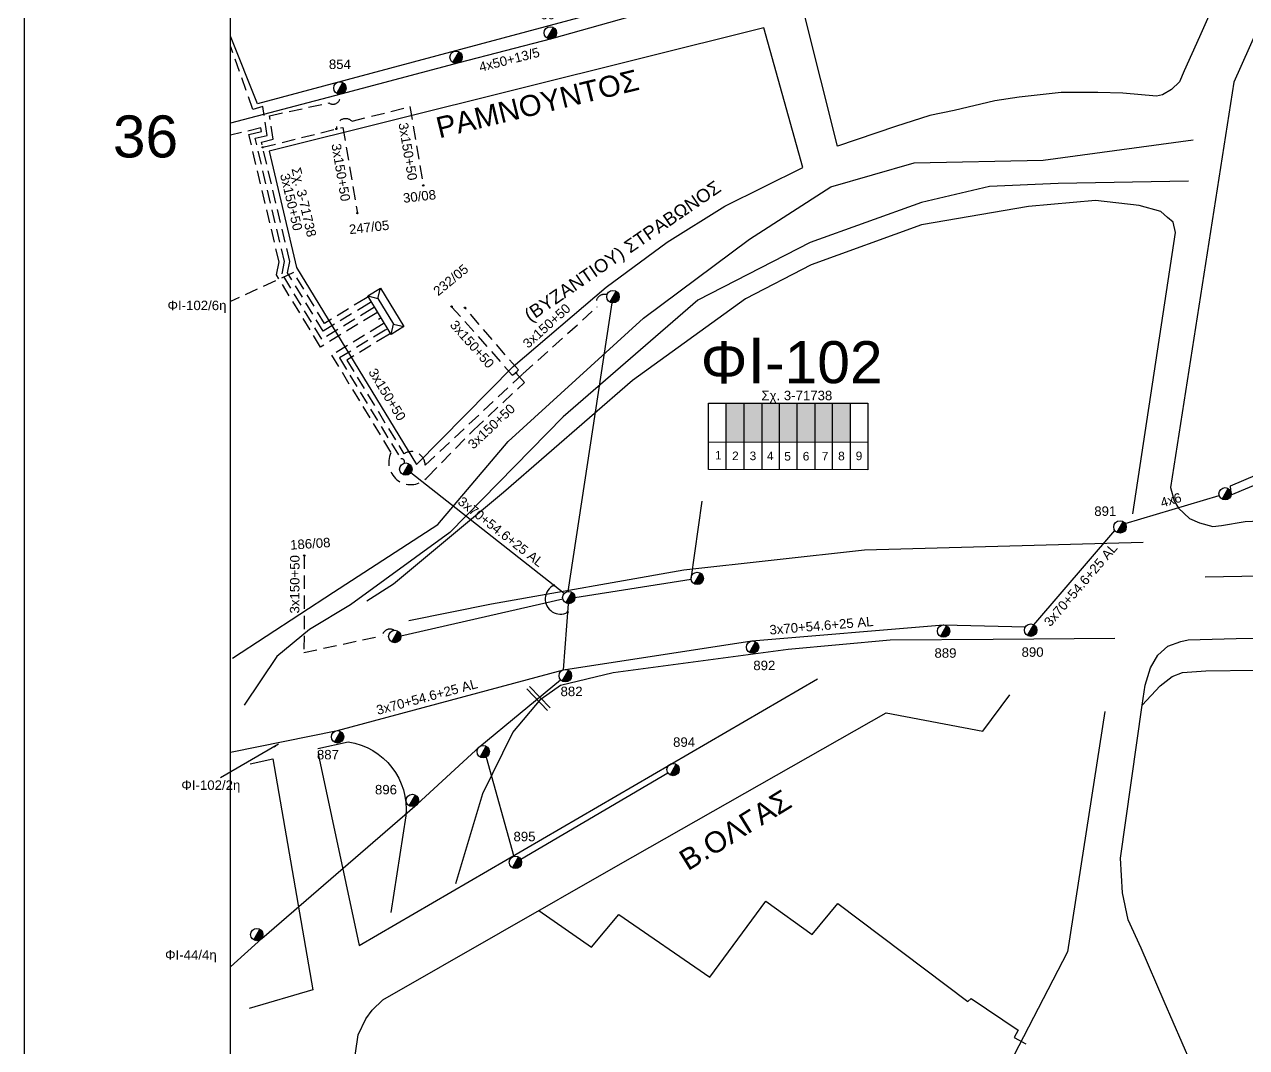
# Model space of a CAD drawing. Header units: millimetres. Extents: x 7477 to 9676, y 1828 to 2857.
# Drawn here: x 7476.7 to 7709.5, y 2018.1 to 2212.9 of the extents above; entities that cross this region are included whole.
import ezdxf
from ezdxf.enums import TextEntityAlignment as Align

# ---------------------------------------------------------------- set-up
doc = ezdxf.new("R2010")
doc.units = ezdxf.units.MM
doc.linetypes.add('DASHED', pattern=[19.05, 12.7, -6.35])
for name, color, linetype, lineweight in [('2x6', 7, 'SYN_LINE', 30), ('3x150+50', 7, 'Continuous', 30), ('3x70+54.6+25 AL', 7, 'SYN_LINE', 30), ('4x50+13_5', 7, 'Continuous', 30), ('4x6', 7, 'SYN_LINE', 30), ('text διευθύνσεων', 250, 'Continuous', 30), ('Υπόβαθρο ΔΕΗ', 7, 'Continuous', 30)]:
    doc.layers.add(name, color=color, linetype=linetype, lineweight=lineweight)
for name, color, linetype in [('Pillar OTE', 7, 'Continuous'), ('TEXT ΚΑΛΩΔΙΩΝ', 7, 'Continuous'), ('Άγνωστα', 7, 'Continuous'), ('ΑΓΝΩΣΤΟ ΕΝΑΕΡΙΟ ΚΑΛΩΔΙΟ', 7, 'Continuous'), ('Επιγραφές - Σχήματα', 7, 'Continuous'), ('Καλώδια ΧΤ   3x150AL+50CU', 7, 'DASHED'), ('Στύλος ΦΜ', 7, 'Continuous'), ('Στύλος ΦΜ @ 1', 7, 'Continuous'), ('Συνδέσεις', 7, 'Continuous'), ('Τομή', 7, 'Continuous'), ('Υποσταθμός πόλεως', 7, 'Continuous')]:
    doc.layers.add(name, color=color, linetype=linetype)
doc.styles.add('arial', font='ARIAL.TTF')
doc.styles.get("Standard").update_dxf_attribs({"font": 'ARIAL.TTF'})
doc.linetypes.add('PRANES_1r', pattern='A,0.5,[137,SPECLINE.shx,S=1,R=180,X=0,Y=0],0.5', length=1)
doc.linetypes.add('SYN_LINE', pattern='A,0.5,-0.0001,["/\\/\\/\\/",Standard,S=0.1,R=0,X=0,Y=-0.05],-0.25', length=0.7501)
doc.dimstyles.new('ISO-25', dxfattribs={"dimtxt": 2.5, "dimasz": 2.5, "dimexe": 1.25, "dimexo": 0.625, "dimtad": 1, "dimtxsty": 'Standard', "dimcen": 2.5, "dimadec": 0, "dimazin": 0, "dimtfac": 1, "dimtmove": 0, "dimatfit": 3, "dimfxl": 1, "dimarcsym": 0})

# ---------------------------------------------------------------- blocks, each defined once
blk = doc.blocks.new('ΥΠΑΡΧΩΝ ΤΣΙΜΕΝΤΕΝΙΟΣ ΣΤΥΛΟΣ')
at = {"layer": 'Στύλος ΦΜ'}
blk.add_hatch(color=7, dxfattribs=at).paths.add_polyline_path([(-1.29, -2.28, 0.574793), (2.62, 0, 0.268822), (1.3, 2.27)])
at = {"layer": 'Στύλος ΦΜ', "color": 7}
blk.add_line((-1.29, -2.28), (1.3, 2.27), dxfattribs=at)
blk.add_circle((0, 0), 2.62, dxfattribs=at)
at = {"layer": 'Στύλος ΦΜ', "flags": 4}
for tag, p in [('ΑΡΙΘΜΟΣ', (-4.68, 8.05)), ('ΤΥΠΟΣ', (-4.91, 3.03))]:
    blk.add_attdef(tag, p, '', height=4, dxfattribs=at)
blk = doc.blocks.new('ΥΠΟΣΤΑΘΜΟΣ ΠΟΛΕΩΣ 8 ΑΝΑΧΩΡΗΣΕΩΝ')
at = {"layer": 'Υποσταθμός πόλεως', "linetype": 'Continuous', "ltscale": 40}
for p, q in [((-8.18, -2.82), (-8.18, -4)), ((-5.9, -2.82), (-5.9, -4)), ((-3.55, -2.82), (-3.55, -4)), ((-1.28, -2.82), (-1.28, -4)), ((1.23, -2.82), (1.23, -4)), ((3.56, -2.82), (3.56, -4)), ((6.03, -2.82), (6.03, -4)), ((8.16, -2.82), (8.16, -4))]:
    blk.add_line(p, q, dxfattribs=at)
blk.add_lwpolyline([(-8.57, 2.82), (8.57, 2.82), (8.57, -2.82), (-8.57, -2.82)], close=True, dxfattribs=at)
for points in [[(-5.75, 0), (-8.57, 2.82)], [(5.75, 0), (8.57, 2.82)], [(-8.57, -2.82), (-5.75, 0)], [(-5.75, 0), (5.75, 0)], [(8.57, -2.82), (5.75, 0)]]:
    blk.add_lwpolyline(points, dxfattribs=at)
at = {"layer": 'Υποσταθμός πόλεως', "linetype": 'SYN_LINE', "ltscale": 40, "flags": 1}
for tag, p in [('ΜΕΤΑΣΧΗΜΑΤΙΣΜΟΣ', (9.59, 1.44)), ('ΙΣΧΥΣ', (9.57, -1.35)), ('ΑΡΙΘΜΟΣ', (9.69, -4.07))]:
    blk.add_attdef(tag, p, '', height=1.8, dxfattribs=at)
blk = doc.blocks.new('_ΣΥΝΔΕΣΗ')
at = {"layer": 'Συνδέσεις', "linetype": 'SYN_LINE', "ltscale": 40}
blk.add_hatch(color=256, dxfattribs=at).paths.add_polyline_path([(0.5, -0.01, 1), (-0.5, -0.01, 1)])
at = {"layer": 'Συνδέσεις'}
blk.add_circle((0, -0.01), 0.5, dxfattribs=at)
blk = doc.blocks.new('ΤΟΜΗ')
at = {"layer": 'Τομή', "ltscale": 40}
for p, q in [((-5.68, 0), (17.06, 0)), ((-5.68, -2.77), (17.06, -2.77))]:
    blk.add_line(p, q, dxfattribs=at)

msp = doc.modelspace()

# ---------------------------------------------------------------- hatches: boundary and pattern name
at = {"layer": 'Καλώδια ΧΤ   3x150AL+50CU', "linetype": 'DASHED', "lineweight": -3, "ltscale": 0.2}
h = msp.add_hatch(color=6, dxfattribs=at)
h.dxf.hatch_style = 1
h.paths.add_polyline_path([(7613.81, 2140.78), (7610.37, 2140.78), (7610.37, 2133.42), (7613.81, 2133.42)])
h = msp.add_hatch(color=2, dxfattribs=at)
h.dxf.hatch_style = 1
h.paths.add_polyline_path([(7613.81, 2133.42), (7617.25, 2133.41), (7617.25, 2140.78), (7613.81, 2140.78)])
h = msp.add_hatch(color=30, dxfattribs=at)
h.dxf.hatch_style = 1
h.paths.add_polyline_path([(7620.55, 2140.78), (7617.25, 2140.78), (7617.25, 2133.41), (7620.55, 2133.41)])
h = msp.add_hatch(color=173, dxfattribs=at)
h.dxf.hatch_style = 1
h.paths.add_polyline_path([(7623.84, 2140.78), (7620.55, 2140.78), (7620.55, 2133.41), (7623.84, 2133.41)])
h = msp.add_hatch(color=151, dxfattribs=at)
h.dxf.hatch_style = 1
h.paths.add_polyline_path([(7627.23, 2140.77), (7623.93, 2140.77), (7623.93, 2133.41), (7627.23, 2133.4)])
h = msp.add_hatch(color=27, dxfattribs=at)
h.dxf.hatch_style = 1
h.paths.add_polyline_path([(7630.63, 2140.77), (7627.33, 2140.77), (7627.33, 2133.41), (7630.63, 2133.4)])
h = msp.add_hatch(color=85, dxfattribs=at)
h.dxf.hatch_style = 1
h.paths.add_polyline_path([(7633.96, 2140.77), (7630.67, 2140.77), (7630.67, 2133.4), (7633.96, 2133.4)])

# ---------------------------------------------------------------- linework, layer by layer
at = {"layer": '2x6', "color": 6, "linetype": 'SYN_LINE', "lineweight": -3, "ltscale": 15}
for points in [[(7706.59, 2123.34), (7706.46, 2125.05), (7725.9, 2133.28), (7727.52, 2132.09)], [(7706.59, 2123.34), (7727.52, 2132.09)]]:
    msp.add_lwpolyline(points, dxfattribs=at)
at = {"layer": '3x150+50', "color": 173, "linetype": 'DASHED', "lineweight": -3, "ltscale": 0.2}
msp.add_lwpolyline([(7542.93, 2158.76), (7533.4, 2152.95), (7525.81, 2165.41), (7526.26, 2167.73), (7520.7, 2191.21), (7523, 2191.78), (7522.15, 2197.25), (7520.26, 2196.73), (7516.04, 2208.6)], dxfattribs=at)
at = {"layer": '3x150+50', "color": 2, "linetype": 'DASHED', "lineweight": -3, "ltscale": 0.2}
for points in [[(7542.32, 2159.76), (7533.64, 2154.48), (7526.87, 2165.6), (7527.29, 2167.75), (7521.9, 2190.47), (7524.13, 2191.03), (7523.43, 2195.51), (7534.74, 2197.96, 0.749426), (7536.78, 2199.61, 0.624859)], [(7536.17, 2192.99, -0.703159), (7539.14, 2194.46), (7550.18, 2197.28), (7552.7, 2182.24)]]:
    msp.add_lwpolyline(points, format="xyb", dxfattribs=at)
at = {"layer": '3x150+50', "color": 27, "linetype": 'DASHED', "lineweight": -3, "ltscale": 0.2}
msp.add_lwpolyline([(7543.52, 2157.79), (7533.13, 2151.47), (7524.76, 2165.22), (7525.24, 2167.71), (7519.5, 2191.94), (7521.87, 2192.53), (7521.77, 2193.19), (7515.98, 2191.79)], dxfattribs=at)
at = {"layer": '3x150+50', "color": 2, "linetype": 'DASHED', "lineweight": -3, "ltscale": 0.2}
for points in [[(7522.13, 2189.5), (7537.4, 2193.3)], [(7537.4, 2193.3), (7540.15, 2176.96)]]:
    msp.add_lwpolyline(points, dxfattribs=at)
at = {"layer": '3x150+50', "color": 151, "linetype": 'DASHED', "lineweight": -3, "ltscale": 0.2}
msp.add_lwpolyline([(7541.72, 2160.74), (7533.9, 2155.97), (7528.01, 2165.66), (7515.98, 2160.15)], dxfattribs=at)
at = {"layer": '3x150+50', "color": 30, "linetype": 'DASHED', "lineweight": -3, "ltscale": 0.2}
for points in [[(7545.97, 2153.76), (7538.15, 2149), (7549.03, 2131.13, -0.602634), (7553.06, 2128.96), (7571.69, 2146.37), (7585.79, 2159.08, -0.671494), (7587.71, 2161.42)], [(7530.05, 2111.76), (7529.98, 2093.31), (7544.9, 2096.53, -0.536661), (7547.19, 2097.53, 79.917528)]]:
    msp.add_lwpolyline(points, format="xyb", dxfattribs=at)
at = {"layer": '3x150+50', "color": 85, "linetype": 'DASHED', "lineweight": -3, "ltscale": 0.2}
msp.add_lwpolyline([(7558.1, 2159.16), (7569.63, 2146.14), (7570.35, 2146.57), (7570.82, 2147.12), (7560.64, 2158.94)], dxfattribs=at)
msp.add_lwpolyline([(7544.78, 2155.72), (7535.25, 2149.92), (7546.56, 2131.35, 0.878995), (7553.51, 2126.73), (7562.3, 2135.67), (7572, 2144.73), (7570.35, 2146.57)], format="xyb", dxfattribs=at)
at = {"layer": '3x150+50', "color": 6, "linetype": 'DASHED', "lineweight": -3, "ltscale": 0.2}
msp.add_lwpolyline([(7545.42, 2154.67), (7536.74, 2149.39), (7548.43, 2130.19, -0.608043), (7549.11, 2129.37)], format="xyb", dxfattribs=at)
at = {"layer": '3x70+54.6+25 AL', "color": 30, "linetype": 'SYN_LINE', "lineweight": -3, "ltscale": 15}
for points in [[(7580.28, 2104.95), (7588.66, 2159.9)], [(7581.6, 2103.8), (7603.74, 2107.25), (7605.8, 2122.15)], [(7548.44, 2096.5), (7579.27, 2103.52)]]:
    msp.add_lwpolyline(points, dxfattribs=at)
at = {"layer": '3x70+54.6+25 AL', "color": 6, "linetype": 'SYN_LINE', "lineweight": -3, "ltscale": 15}
for points in [[(7579.55, 2104.56), (7550.31, 2127.5)], [(7668.98, 2098.59), (7684.44, 2116.55)], [(7579.42, 2090.02), (7580.34, 2102.6)], [(7515.98, 2074.37), (7536.36, 2078.44), (7579.42, 2090.02), (7615.27, 2095.52), (7651.81, 2098.58), (7667.4, 2098.2)]]:
    msp.add_lwpolyline(points, dxfattribs=at)
at = {"layer": '3x70+54.6+25 AL', "color": 5, "linetype": 'SYN_LINE', "lineweight": -3, "ltscale": 15}
for points in [[(7515.98, 2033.47), (7521.93, 2038.87), (7551.56, 2064.42), (7563.45, 2075.4), (7578.86, 2088.14)], [(7564.66, 2073.39), (7569.96, 2054.5)]]:
    msp.add_lwpolyline(points, dxfattribs=at)
at = {"layer": '4x50+13_5', "color": 2, "linetype": 'Continuous', "lineweight": -3, "ltscale": 0.2}
msp.add_lwpolyline([(7648.72, 2230.11), (7629.57, 2224.11), (7610.28, 2219.08), (7593.66, 2214.79), (7577.16, 2210.13), (7559.46, 2205.59), (7537.03, 2199.62), (7515.98, 2194.1)], dxfattribs=at)
at = {"layer": '4x6', "color": 6, "linetype": 'SYN_LINE', "lineweight": -3, "ltscale": 15}
msp.add_lwpolyline([(7686.39, 2117.88), (7704.3, 2123.2)], dxfattribs=at)
at = {"layer": 'Pillar OTE', "lineweight": -3, "ltscale": 40}
for points in [[(7607.04, 2128.14), (7607.04, 2140.78), (7637.37, 2140.78), (7637.37, 2128.11), (7607.04, 2128.14)], [(7610.37, 2128.14), (7610.37, 2140.78)], [(7613.81, 2128.13), (7613.81, 2140.78)], [(7617.25, 2128.13), (7617.25, 2140.78)], [(7620.55, 2128.13), (7620.55, 2140.78)], [(7623.93, 2128.12), (7623.93, 2140.78)], [(7627.33, 2128.12), (7627.33, 2140.78)], [(7630.66, 2128.12), (7630.67, 2140.78)], [(7634.05, 2128.11), (7634.05, 2140.78)], [(7607.04, 2133.42), (7637.37, 2133.39)]]:
    msp.add_lwpolyline(points, dxfattribs=at)
at = {"layer": 'ΑΓΝΩΣΤΟ ΕΝΑΕΡΙΟ ΚΑΛΩΔΙΟ', "color": 5, "linetype": 'Continuous', "lineweight": -3, "ltscale": 0.2}
msp.add_lwpolyline([(7571.29, 2053.96), (7599.28, 2070.43)], dxfattribs=at)
at = {"layer": 'Επιγραφές - Σχήματα', "lineweight": -3}
msp.add_lwpolyline([(7476.75, 2855.51), (9675.5, 2855.53), (9675.51, 1836.39), (7476.75, 1836.37)], close=True, dxfattribs=at)
at = {"layer": 'Υπόβαθρο ΔΕΗ', "lineweight": -3}
for points in [[(7515.98, 2835.63), (9502.35, 2835.63), (9502.35, 1846.95), (7515.98, 1846.95)], [(7700.55, 2210.54), (7697.6, 2204.04), (7696.73, 2201.95), (7695.21, 2200.5), (7693.53, 2199.5), (7692.38, 2199.24), (7685.93, 2199.83), (7681.18, 2199.92), (7674.21, 2199.94), (7666.2, 2199.05), (7661.55, 2198.34), (7653.85, 2196.54), (7649.16, 2195.53), (7642.65, 2193.45), (7631.6, 2189.69), (7625.28, 2214.97), (7685.78, 2229.63), (7706.7, 2224.43)], [(7617.59, 2212.23), (7523.33, 2188.77), (7528.58, 2166.64), (7551.45, 2129.08), (7569.81, 2147.79), (7587.57, 2162.89), (7599.17, 2171.47), (7610.15, 2178.28), (7624.97, 2185.68)]]:
    msp.add_lwpolyline(points, close=True, dxfattribs=at)
for points in [[(7517.97, 2228.22), (7665.14, 2266.1), (7673.9, 2238.7), (7521.14, 2197.79), (7515.98, 2210.67)], [(7716.11, 2222.16), (7707.11, 2201.91), (7695.01, 2124.71), (7695.71, 2122.19), (7696.52, 2120.81), (7698.67, 2118.84), (7700.52, 2117.98), (7703.06, 2117.29), (7704.74, 2117.51), (7709.28, 2118.29), (7723.31, 2118.87)], [(7687.88, 2119.75), (7695.97, 2173.29), (7695.52, 2175.26), (7694.47, 2176.14), (7693.19, 2177.27), (7689.08, 2178.4), (7680.75, 2179.4), (7668, 2178.25), (7647.6, 2174.71), (7626.58, 2167.1), (7614.09, 2160.68), (7592.57, 2145.1), (7568.01, 2123.75), (7547.05, 2106.31), (7541.96, 2103.08)], [(7689.83, 2114.25), (7636.73, 2112.8), (7602.31, 2108.99), (7565.68, 2102.49), (7549.95, 2099.33)], [(7701.65, 2107.71), (7719.02, 2108.05), (7738.11, 2107.18), (7751.08, 2105.63), (7762.51, 2103.67), (7771.82, 2100.86), (7782.23, 2096.81), (7793.2, 2091.5), (7806.83, 2084.15), (7826.37, 2068.67), (7854.34, 2045.1), (7891.42, 2014.52), (7928.35, 1980.84), (7962.19, 1950.16), (7981.36, 1931.33), (8029.9, 1883.72)], [(7558.89, 2049.35), (7564.07, 2066.49), (7569.79, 2078.06), (7575.17, 2084.51), (7578.87, 2087.13), (7588.9, 2089.5), (7622.21, 2093.97), (7641.64, 2095.72), (7661.26, 2095.87), (7684.41, 2096.06)], [(7689.64, 2083.31), (7690.18, 2087.09), (7691.19, 2090.37), (7692.63, 2092.79), (7694.53, 2094.51), (7696.98, 2095.4), (7698.4, 2095.72), (7707.53, 2096), (7723.36, 2096.23)], [(7532.68, 2074.05), (7540.53, 2037.52), (7627.8, 2088.33)], [(7712.71, 1986.25), (7709.27, 1991.88), (7700.67, 2011.16), (7693.85, 2026.9), (7689.45, 2037.05), (7686.96, 2042.4), (7685.89, 2047.59), (7685.5, 2054.19), (7689.64, 2083.31), (7693.09, 2087), (7695.34, 2088.77), (7697.32, 2089.48), (7701.73, 2089.84), (7720.42, 2090.11)], [(7682.49, 2082.09), (7675.43, 2036.31), (7629.91, 1948.42), (7543.44, 2007.72), (7541.9, 2009.84), (7540.84, 2011.58), (7540.1, 2014.45), (7539.78, 2017.03), (7540.32, 2020.54), (7541.78, 2023.56), (7542.96, 2025.23), (7544.99, 2027.2), (7589.84, 2052.83), (7640.88, 2081.83), (7659.3, 2078.35), (7664.4, 2085.26)], [(7519.77, 2072.1), (7524.03, 2073.07), (7531.68, 2029.07), (7519.56, 2025.55)], [(7574.72, 2044.19), (7584.72, 2037.22), (7589.93, 2043.41), (7607.3, 2031.52), (7617.98, 2045.95), (7626.77, 2039.63), (7631.69, 2045.55), (7656.45, 2026.88), (7657.06, 2027.42), (7666, 2021.4), (7665.23, 2020.04), (7667.47, 2018.79)]]:
    msp.add_lwpolyline(points, dxfattribs=at)
at = {"layer": 'Υπόβαθρο ΔΕΗ', "linetype": 'PRANES_1r', "lineweight": -3}
for points in [[(7516.4, 2092.26), (7535.64, 2104.78), (7555.47, 2117.7), (7568.85, 2133.48), (7594.65, 2156.98), (7614.86, 2171.99), (7630.33, 2182), (7646.22, 2186.56), (7670.76, 2187.05), (7699.35, 2190.95)], [(7698.46, 2183.03), (7673.65, 2182.64), (7660.56, 2182.01), (7647.6, 2179.02), (7626.39, 2171.35), (7605.01, 2160.4), (7579.33, 2138.21), (7557.79, 2116.16), (7538.83, 2102.41), (7531.01, 2097.67), (7524.8, 2092.55), (7518.59, 2083.32)]]:
    msp.add_lwpolyline(points, dxfattribs=at)
at = {"layer": 'Υπόβαθρο ΔΕΗ', "lineweight": -3}
msp.add_lwpolyline([(7532.6, 2075.01), (7538.42, 2076.32, -0.400402), (7549.38, 2062.19), (7546.52, 2043.8)], format="xyb", dxfattribs=at)
msp.add_arc((7578.82, 2103.51), 2.88, 115.6149, 298.977, dxfattribs=at)

# ---------------------------------------------------------------- block references
at = {"layer": 'Στύλος ΦΜ @ 1', "lineweight": -3, "ltscale": 40}
ref = msp.add_blockref('ΥΠΑΡΧΩΝ ΤΣΙΜΕΝΤΕΝΙΟΣ ΣΤΥΛΟΣ', (7576.91, 2211.28), dxfattribs=dict(at, xscale=0.449999999999818, yscale=0.449999999999818, zscale=0.449999999999818))
ref.add_attrib('ΤΥΠΟΣ', '60', (7575.01, 2213.88), dxfattribs={"layer": 'Στύλος ΦΜ', "height": 1.8, "rotation": 360, "flags": 4})
at = {"layer": 'Στύλος ΦΜ @ 1', "lineweight": -3, "ltscale": 40, "xscale": 0.449999999999818, "yscale": 0.449999999999818, "zscale": 0.449999999999818}
for p in [(7558.95, 2206.65), (7588.84, 2161.06), (7549.39, 2128.23), (7705.43, 2123.54), (7604.9, 2107.43), (7580.42, 2103.78), (7547.27, 2096.36), (7564.13, 2074.44), (7521, 2039.61)]:
    msp.add_blockref('ΥΠΑΡΧΩΝ ΤΣΙΜΕΝΤΕΝΙΟΣ ΣΤΥΛΟΣ', p, dxfattribs=at)
at = {"layer": 'Στύλος ΦΜ @ 1', "lineweight": -3, "ltscale": 40}
ref = msp.add_blockref('ΥΠΑΡΧΩΝ ΤΣΙΜΕΝΤΕΝΙΟΣ ΣΤΥΛΟΣ', (7536.83, 2200.79), dxfattribs=dict(at, xscale=0.4499999999998375, yscale=0.4499999999998375, zscale=0.4499999999998375))
ref.add_attrib('ΑΡΙΘΜΟΣ', '854', (7534.73, 2204.41), dxfattribs={"layer": 'Στύλος ΦΜ', "height": 1.8, "rotation": 360, "flags": 4})
ref = msp.add_blockref('ΥΠΑΡΧΩΝ ΤΣΙΜΕΝΤΕΝΙΟΣ ΣΤΥΛΟΣ', (7685.41, 2117.22), dxfattribs=dict(at, xscale=0.4499999999997361, yscale=0.4499999999997361, zscale=0.4499999999997361))
ref.add_attrib('ΤΥΠΟΣ', '891', (7680.51, 2119.33), dxfattribs={"layer": 'Στύλος ΦΜ', "height": 1.8, "rotation": 360, "flags": 4})
ref = msp.add_blockref('ΥΠΑΡΧΩΝ ΤΣΙΜΕΝΤΕΝΙΟΣ ΣΤΥΛΟΣ', (7651.81, 2097.4), dxfattribs=dict(at, xscale=0.4499999999998277, yscale=0.4499999999998277, zscale=0.4499999999998277))
ref.add_attrib('ΤΥΠΟΣ', '889', (7650.07, 2092.32), dxfattribs={"layer": 'Στύλος ΦΜ', "height": 1.8, "rotation": 360, "flags": 4})
ref = msp.add_blockref('ΥΠΑΡΧΩΝ ΤΣΙΜΕΝΤΕΝΙΟΣ ΣΤΥΛΟΣ', (7668.4, 2097.57), dxfattribs=dict(at, xscale=0.4499999999998277, yscale=0.4499999999998277, zscale=0.4499999999998277))
ref.add_attrib('ΑΡΙΘΜΟΣ', '890', (7666.66, 2092.5), dxfattribs={"layer": 'Στύλος ΦΜ', "height": 1.8, "rotation": 360, "flags": 4})
ref = msp.add_blockref('ΥΠΑΡΧΩΝ ΤΣΙΜΕΝΤΕΝΙΟΣ ΣΤΥΛΟΣ', (7615.43, 2094.35), dxfattribs=dict(at, xscale=0.4499999999998793, yscale=0.4499999999998793, zscale=0.4499999999998793))
ref.add_attrib('ΤΥΠΟΣ', '892', (7615.57, 2089.96), dxfattribs={"layer": 'Στύλος ΦΜ', "height": 1.8, "rotation": 360, "flags": 4})
ref = msp.add_blockref('ΥΠΑΡΧΩΝ ΤΣΙΜΕΝΤΕΝΙΟΣ ΣΤΥΛΟΣ', (7579.76, 2088.9), dxfattribs=dict(at, xscale=0.449999999999818, yscale=0.449999999999818, zscale=0.449999999999818))
ref.add_attrib('ΤΥΠΟΣ', '882', (7578.85, 2085.01), dxfattribs={"layer": 'Στύλος ΦΜ', "height": 1.8, "rotation": 360, "flags": 4})
ref = msp.add_blockref('ΥΠΑΡΧΩΝ ΤΣΙΜΕΝΤΕΝΙΟΣ ΣΤΥΛΟΣ', (7536.38, 2077.26), dxfattribs=dict(at, xscale=0.4499999999997569, yscale=0.4499999999997569, zscale=0.4499999999997569))
ref.add_attrib('ΤΥΠΟΣ', '887', (7532.45, 2072.97), dxfattribs={"layer": 'Στύλος ΦΜ', "height": 1.8, "rotation": 360, "flags": 4})
ref = msp.add_blockref('ΥΠΑΡΧΩΝ ΤΣΙΜΕΝΤΕΝΙΟΣ ΣΤΥΛΟΣ', (7600.29, 2071.02), dxfattribs=dict(at, xscale=0.4499999999998509, yscale=0.4499999999998509, zscale=0.4499999999998509))
ref.add_attrib('ΑΡΙΘΜΟΣ', '894', (7600.29, 2075.36), dxfattribs={"layer": 'Στύλος ΦΜ', "height": 1.8, "flags": 4})
ref = msp.add_blockref('ΥΠΑΡΧΩΝ ΤΣΙΜΕΝΤΕΝΙΟΣ ΣΤΥΛΟΣ', (7550.63, 2065.15), dxfattribs=dict(at, xscale=0.4499999999997569, yscale=0.4499999999997569, zscale=0.4499999999997569))
ref.add_attrib('ΤΥΠΟΣ', '896', (7543.51, 2066.31), dxfattribs={"layer": 'Στύλος ΦΜ', "height": 1.8, "rotation": 360, "flags": 4})
ref = msp.add_blockref('ΥΠΑΡΧΩΝ ΤΣΙΜΕΝΤΕΝΙΟΣ ΣΤΥΛΟΣ', (7570.27, 2053.37), dxfattribs=dict(at, xscale=0.449999999999818, yscale=0.449999999999818, zscale=0.449999999999818))
ref.add_attrib('ΤΥΠΟΣ', '895', (7569.89, 2057.38), dxfattribs={"layer": 'Στύλος ΦΜ', "height": 1.8, "rotation": 360, "flags": 4})
at = {"layer": 'Συνδέσεις', "lineweight": -3, "xscale": 0.25, "yscale": 0.25, "zscale": 0.25}
for p in [(7536.17, 2193), (7522.13, 2189.5), (7552.7, 2182.24), (7540.16, 2176.97), (7558.1, 2159.17), (7560.64, 2158.95), (7570.35, 2146.57), (7530.05, 2111.76), (7577.58, 2106.11), (7580.22, 2101)]:
    msp.add_blockref('_ΣΥΝΔΕΣΗ', p, dxfattribs=at)
at = {"layer": 'Τομή', "lineweight": -3, "xscale": 0.2499999999999997, "yscale": 0.2499999999999997, "zscale": 0.2499999999999997, "rotation": 313.8895096616357}
msp.add_blockref('ΤΟΜΗ', (7573.9, 2085.83), dxfattribs=at)
at = {"layer": 'Υποσταθμός πόλεως', "lineweight": -3, "xscale": 0.4999999999999999, "yscale": 0.4999999999999999, "zscale": 0.4999999999999999, "rotation": 301.3377279948563}
msp.add_blockref('ΥΠΟΣΤΑΘΜΟΣ ΠΟΛΕΩΣ 8 ΑΝΑΧΩΡΗΣΕΩΝ', (7545.56, 2158.28), dxfattribs=at)

# ---------------------------------------------------------------- texts
at = {"lineweight": -3, "ltscale": 30, "char_height": 1.63, "width": 11.2573, "attachment_point": 1}
for s, insert in [('1', (7608.29, 2131.7)), ('2', (7611.52, 2131.57)), ('3', (7614.86, 2131.57)), ('4', (7618.16, 2131.57)), ('5', (7621.46, 2131.49)), ('6', (7624.98, 2131.51)), ('7', (7628.61, 2131.51)), ('8', (7631.72, 2131.54)), ('9', (7635.06, 2131.57))]:
    msp.add_mtext(s, dxfattribs=dict(at, insert=insert))
at = {"layer": 'text διευθύνσεων', "color": 7, "lineweight": -3}
msp.add_text('(ΒΥΖΑΝΤΙΟΥ) ΣΤΡΑΒΩΝΟΣ', height=2.5, rotation=34.4483, dxfattribs=at).set_placement((7590.65, 2169.76), align=Align.MIDDLE_CENTER)
at = {"layer": 'text διευθύνσεων', "color": 7, "lineweight": -3, "ltscale": 40, "char_height": 4, "width": 94.4586, "attachment_point": 1, "style": 'arial'}
for s, insert, rotation in [('ΡΑΜΝΟΥΝΤΟΣ', (7554.8, 2195.08), 13.659), ('B.OΛΓAΣ', (7601, 2055.06), 31.6334)]:
    msp.add_mtext(s, dxfattribs=dict(at, insert=insert, rotation=rotation))
at = {"layer": 'TEXT ΚΑΛΩΔΙΩΝ', "linetype": 'Continuous', "lineweight": -3, "ltscale": 0.2}
for s, rotation, p in [('4x50+13/5', 14.3881, (7569.09, 2206.2)), ('3x150+50', 279.522, (7549.79, 2188.71)), ('3x150+50', 279.5567, (7537.02, 2184.73)), ('3x150+50', 283.3305, (7527.58, 2179.09)), ('3x150+50', 42.0275, (7576.2, 2155.51)), ('3x150+50', 311.5192, (7562.02, 2152.02)), ('3x150+50', 301.3377, (7545.85, 2142.44)), ('3x150+50', 43.058, (7565.69, 2136.37)), ('3x70+54.6+25 AL', 321.8838, (7567.49, 2116.31)), ('4x6', 16.5608, (7695.1, 2122.35)), ('3x70+54.6+25 AL', 49.2892, (7677.91, 2106.21)), ('3x150+50', 89.7678, (7528.23, 2106.3)), ('3x70+54.6+25 AL', 4.7833, (7628.54, 2098.44)), ('3x70+54.6+25 AL', 15.0574, (7553.4, 2084.88))]:
    msp.add_text(s, height=1.8, rotation=rotation, dxfattribs=at).set_placement(p, align=Align.MIDDLE_CENTER)
at = {"layer": 'Άγνωστα', "lineweight": -3, "ltscale": 40, "char_height": 1.8, "width": 27.758, "attachment_point": 1, "style": 'arial'}
for s, insert, rotation in [('Σχ. 3-71738', (7529.35, 2185.83), 283), ('30/08', (7548.76, 2180.71), 6.5005), ('247/05', (7538.47, 2174.74), 6.5005), ('232/05', (7554.41, 2162.51), 39.4242), ('186/08', (7527.29, 2114.68), 3.8281)]:
    msp.add_mtext(s, dxfattribs=dict(at, insert=insert, rotation=rotation))
at = {"layer": 'Άγνωστα', "lineweight": -3, "ltscale": 40, "char_height": 1.8, "width": 27.758, "attachment_point": 1, "line_spacing_factor": 3, "style": 'arial'}
for s, insert in [('ΦI-102/6η', (7503.99, 2160.3)), ('ΦI-102/2η', (7506.63, 2068.97)), ('ΦI-44/4η', (7503.53, 2036.64))]:
    msp.add_mtext(s, dxfattribs=dict(at, insert=insert))
at = {"layer": 'Άγνωστα', "lineweight": -3, "ltscale": 40, "insert": (7617.11, 2143.15), "char_height": 1.8, "width": 27.758, "attachment_point": 1, "style": 'arial'}
msp.add_mtext('Σχ. 3-71738', dxfattribs=at)
at = {"layer": 'Επιγραφές - Σχήματα', "lineweight": -3, "insert": (7493.59, 2195.57), "char_height": 8, "width": 15.5504, "attachment_point": 1, "style": 'arial'}
msp.add_mtext('36', dxfattribs=at)
at = {"layer": 'Υπόβαθρο ΔΕΗ', "lineweight": -3, "insert": (7605.54, 2153.26), "char_height": 8, "width": 84.6573, "attachment_point": 1}
msp.add_mtext('Φ{\\H1.0833x;I}-102', dxfattribs=at)

# ---------------------------------------------------------------- leaders
at = {"layer": 'Επιγραφές - Σχήματα', "lineweight": -3, "ltscale": 40}
msp.add_leader([(7525.16, 2075.84), (7514.06, 2069.43)], dimstyle='ISO-25', override={"dimasz": 1, "dimtad": 0}, dxfattribs=at)

doc.saveas('drawing.dxf')
